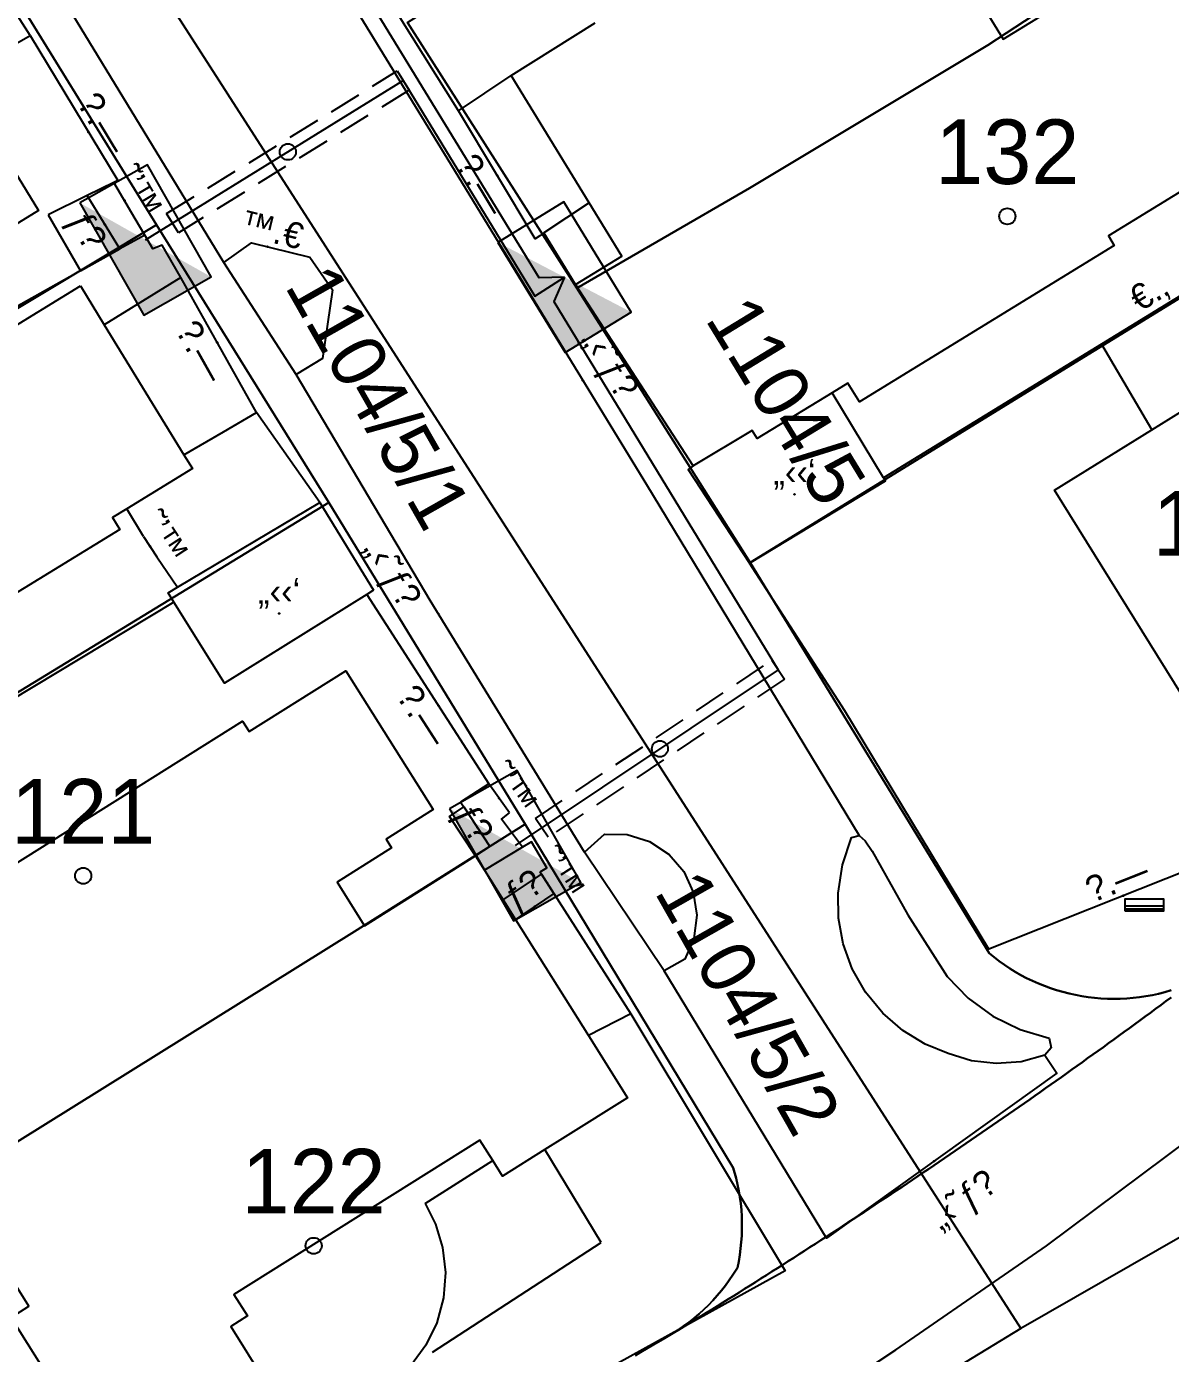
# Model space of a CAD drawing. Header units: metres. Extents: x 218299 to 220222, y 572714 to 574340.
# Drawn here: x 219143.22 to 219178.63, y 573255.6 to 573296.7 of the extents above; entities that cross this region are included whole.
import ezdxf
from ezdxf.enums import TextEntityAlignment as Align

# ---------------------------------------------------------------- set-up
doc = ezdxf.new("R2010")
doc.units = ezdxf.units.M
doc.header["$MEASUREMENT"] = 0
doc.linetypes.add('DASH15', pattern=[1.5, 1, -0.5])
for name, color, linetype in [('1602', 44, 'Continuous'), ('1603', 44, 'Continuous'), ('6151', 102, 'CABLEUNDEXIST03'), ('6261', 7, 'Continuous'), ('6701', 7, 'DASH15'), ('6916', 7, 'Continuous'), ('A_POINTS', 2, 'Continuous'), ('M2200', 253, 'Continuous'), ('M2207', 253, 'Continuous'), ('M2401', 7, 'Continuous'), ('M2404', 7, 'Continuous'), ('M2407', 253, 'Continuous'), ('M2408', 253, 'Continuous'), ('M2412', 253, 'Continuous'), ('M2420', 253, 'Continuous'), ('M2601', 253, 'Continuous'), ('M2602', 253, 'Continuous'), ('M2605', 253, 'Continuous'), ('M2612', 253, 'Continuous'), ('M5202', 253, 'Continuous')]:
    doc.layers.add(name, color=color, linetype=linetype)
doc.styles.add('HEBTXT', font='HEBTXT')
doc.styles.add('MAVAT_HEBTXT', font='HEBTXT')
doc.linetypes.add('CABLEUNDEXIST03', pattern='A,3.5,[222,elecad.shx,S=0.01,R=0,X=0,Y=0],1.5', length=5)

# ---------------------------------------------------------------- blocks, each defined once
blk = doc.blocks.new('6261')
blk.add_lwpolyline([(-2, -1.2), (2, -1.2), (2, 1.2), (-2, 1.2)], close=True)
at = {"color": 0}
blk.add_solid([(2, 1.2), (-2, -1.2), (2, -1.2)], dxfattribs=at)
at = {"color": 0, "style": 'HEBTXT'}
blk.add_attdef('PIL_NAME', (2.689, 2.418), '', height=1.7, dxfattribs=at)
at = {"style": 'HEBTXT'}
blk.add_attdef('CAMUT_MONIM', (2.489, 0.218), '', height=1.7, dxfattribs=at)
at = {"color": 0, "style": 'HEBTXT', "flags": 1}
for tag, p in [('TYPE', (2.585, -1.773)), ('MAP_TYPE', (2.689, -3.782))]:
    blk.add_attdef(tag, p, '', height=1.7, dxfattribs=at)
blk = doc.blocks.new('6916')
at = {"layer": 'A_POINTS'}
blk.add_circle((0, 0), 0.25, dxfattribs=at)
at = {"color": 0, "style": 'HEBTXT'}
for tag, p in [('HTCH', (0.006, 3.527)), ('PIPE', (0.049, 1.33))]:
    blk.add_attdef(tag, text='', height=1.7, dxfattribs=at).set_placement(p, align=Align.MIDDLE_CENTER)
blk = doc.blocks.new('1603')
at = {"layer": 'A_POINTS'}
blk.add_circle((0, 0), 0.25, dxfattribs=at)
at = {"color": 0, "style": 'HEBTXT'}
blk.add_attdef('PARCEL_NUM', text='', height=2, dxfattribs=at).set_placement((0, 1), align=Align.CENTER)
at = {"color": 0, "style": 'HEBTXT', "flags": 1}
blk.add_attdef('LOT_NUM', text='', height=2, dxfattribs=at).set_placement((0, -2.5), align=Align.CENTER)
blk = doc.blocks.new('M2404')
blk.add_circle((0, 0), 0.025)
at = {"style": 'MAVAT_HEBTXT'}
blk.add_attdef('NAME', text='', height=0.8, dxfattribs=at).set_placement((0, 1.592), align=Align.MIDDLE)
blk = doc.blocks.new('M2408')
blk.add_circle((0, 0), 0.025)
at = {"style": 'MAVAT_HEBTXT'}
blk.add_attdef('NAME', text='', height=0.8, dxfattribs=at).set_placement((0, 1.592), align=Align.MIDDLE)
blk = doc.blocks.new('M2602')
blk.add_circle((0, 0), 0.025)
at = {"style": 'MAVAT_HEBTXT'}
blk.add_attdef('NAME', text='', height=0.8, dxfattribs=at).set_placement((0, 1.592), align=Align.MIDDLE)
blk = doc.blocks.new('M2605')
blk.add_circle((0, 0), 0.025)
at = {"style": 'MAVAT_HEBTXT'}
blk.add_attdef('NAME', text='', height=0.8, dxfattribs=at).set_placement((0, 1.592), align=Align.MIDDLE)
blk = doc.blocks.new('M2612')
blk.add_circle((0, 0), 0.025)
at = {"style": 'MAVAT_HEBTXT'}
blk.add_attdef('NAME', text='', height=0.8, dxfattribs=at).set_placement((0, 1.592), align=Align.MIDDLE)
blk = doc.blocks.new('M2207')
blk.add_circle((0, 0), 0.025)
at = {"style": 'MAVAT_HEBTXT'}
blk.add_attdef('NAME', text='', height=0.8, dxfattribs=at).set_placement((0, 1.592), align=Align.MIDDLE)
blk = doc.blocks.new('M2412')
blk.add_circle((0, 0), 0.025)
at = {"style": 'MAVAT_HEBTXT'}
blk.add_attdef('NAME', text='', height=0.8, dxfattribs=at).set_placement((0, 1.592), align=Align.MIDDLE)
blk = doc.blocks.new('M5202')
blk.add_lwpolyline([(-2, -0.53), (2, -0.53), (2, 0.67), (-2, 0.67)], close=True)
for points in [[(-2, 0), (2, 0)], [(-2, -0.33), (2, -0.33)]]:
    blk.add_lwpolyline(points)
at = {"style": 'MAVAT_HEBTXT', "flags": 1}
for tag, p in [('MARK', (0, 1.92)), ('HEIGHT', (0, -1.78)), ('NAME', (0, -4.35))]:
    blk.add_attdef(tag, text='', height=0.8, dxfattribs=at).set_placement(p, align=Align.MIDDLE)
blk = doc.blocks.new('111')
at = {"layer": 'M2200'}
for points in [[(219169.497, 573302.767, 580.74), (219173.456, 573296.315, 581.1), (219175.427, 573297.525, 581.1)], [(219177.883, 573299.032, 581.1), (219180.908, 573294.102, 581.1), (219181.49, 573293.154, 581.1), (219176.712, 573290.222, 581.34), (219176.893, 573289.926, 581.34), (219169.003, 573285.085, 580.86), (219168.648, 573285.663, 580.86), (219168.159, 573285.362, 580.797), (219165.843, 573283.941, 580.5), (219165.843, 573283.941, 580.5), (219165.687, 573284.195, 580.5), (219165.687, 573284.195, 580.5), (219163.86, 573283.101, 580.26), (219163.86, 573283.101, 580.26), (219160.219, 573288.717, 580.26), (219160.219, 573288.717, 580.26), (219161.652, 573289.596, 580.38), (219160.64, 573291.244, 580.344), (219158.222, 573295.185, 580.26), (219158.222, 573295.185, 580.26), (219160.824, 573296.818, 580.626)], [(219144.711, 573253.576, 583.08), (219142.738, 573256.716, 583.08), (219143.293, 573257.065, 583.44), (219141.95, 573259.204, 581.4)], [(219142.011, 573270.233, 580.56), (219149.903, 573275.189, 580.08), (219150.107, 573274.864, 580.08), (219153.108, 573276.749, 579.72), (219155.808, 573272.45, 579.72), (219154.35, 573271.534, 579.84), (219154.522, 573271.261, 579.84), (219152.831, 573270.2, 580.2), (219153.677, 573268.853, 580.44), (219157.12, 573271.015, 580.32), (219157.12, 573271.015, 580.32), (219157.398, 573270.573, 580.32), (219157.977, 573269.651, 580.32), (219158.356, 573269.048, 580.32), (219160.616, 573265.449, 580.32), (219161.824, 573263.526, 580.32), (219159.891, 573262.312, 580.32), (219159.264, 573261.918, 580.32), (219157.959, 573261.098, 580.32), (219157.653, 573261.585, 580.424), (219157.257, 573262.214, 580.56), (219149.638, 573257.429, 584.16), (219150.055, 573256.765, 583.92), (219149.539, 573256.441, 584.16), (219150.59, 573254.768, 581.76)]]:
    blk.add_polyline3d(points, dxfattribs=at)
for points in [[(219144.888, 573288.672, 579.72), (219145.627, 573287.465, 579.72), (219148.092, 573283.44, 579.72), (219148.355, 573283.011, 579.72), (219146.324, 573281.767, 579.917), (219145.884, 573281.498, 579.96), (219146.112, 573281.125, 580.08), (219132.974, 573273.077, 580.32), (219132.754, 573273.436, 580.32), (219132.699, 573273.525, 580.32), (219129.172, 573279.283, 580.32), (219129.108, 573279.388, 580.32), (219128.999, 573279.565, 580.32), (219129.411, 573279.817, 580.68), (219125.778, 573285.748, 580.68), (219130.763, 573288.803, 580.68), (219130.568, 573289.121, 580.44), (219138.276, 573293.842, 580.2), (219138.896, 573292.831, 580.2), (219141.494, 573294.422, 579.72), (219143.589, 573291.002, 579.72), (219141.002, 573289.417, 580.2), (219142.12, 573287.592, 580.2), (219142.394, 573287.145, 580.2)], [(219189.993, 573280.047, 581.22), (219189.993, 573280.047, 581.22), (219180.231, 573273.987, 581.22), (219175.045, 573282.342, 581.1), (219178.061, 573284.214, 581.1), (219182.545, 573286.997, 581.1), (219182.545, 573286.997, 581.1), (219184.7, 573283.512, 581.1), (219185.512, 573284.027, 581.1), (219184.977, 573284.829, 580.74), (219186.551, 573285.832, 580.74)]]:
    blk.add_polyline3d(points, close=True, dxfattribs=at)
at = {"layer": 'M2207'}
for points in [[(219168.159, 573285.362, 579.84), (219165.843, 573283.941, 579.6), (219165.687, 573284.195, 579.6), (219163.86, 573283.101, 579.48), (219163.699, 573282.981, 579.48), (219165.598, 573280.087, 579.48), (219165.598, 573280.087, 579.48), (219169.807, 573282.628, 579.84), (219169.749, 573282.725, 579.84)], [(219153.965, 573279.247, 579.24), (219153.756, 573279.117, 579.261), (219149.343, 573276.369, 579.72), (219147.779, 573278.88, 579.72), (219147.602, 573279.164, 579.72), (219147.89, 573279.336, 579.69), (219152.299, 573281.961, 579.24), (219152.299, 573281.961, 579.24)]]:
    blk.add_polyline3d(points, close=True, dxfattribs=at)
at = {"layer": 'M2401'}
for points in [[(219137.396, 573240.443, 574.98), (219143.901, 573243.309, 575.22), (219149.763, 573246.029, 575.58), (219154.641, 573248.495, 575.94), (219159.376, 573251.187, 576.18), (219163.415, 573253.469, 576.54), (219165.425, 573252.598, 576.54), (219170.127, 573255.72, 576.66), (219174.793, 573258.933, 577.02), (219180.741, 573263.373, 577.26), (219181.067, 573265.45, 577.38), (219182.684, 573266.837, 577.5), (219190.062, 573272.842, 577.74), (219194.174, 573276.663, 577.86), (219199.051, 573281.368, 577.98), (219204.182, 573286.771, 578.1), (219207.416, 573290.429, 578.1), (219210.991, 573294.527, 578.22), (219213.243, 573294.887, 578.22), (219216.497, 573299.294, 578.22), (219221.824, 573306.2, 578.1)], [(219151.564, 573285.924, 577.003), (219151.564, 573285.924, 577.003), (219149.324, 573289.393, 576.763), (219149.324, 573289.393, 576.763), (219150.181, 573290.007, 576.763), (219151.994, 573289.563, 576.763), (219152.696, 573288.549, 576.883), (219152.379, 573286.425, 577.003), (219151.564, 573285.924, 577.003)], [(219162.958, 573267.451, 577.243), (219162.958, 573267.451, 577.243), (219160.494, 573271.134, 577.303), (219160.494, 573271.134, 577.303), (219161.11, 573271.694, 577.303), (219161.81, 573271.679, 577.303), (219162.505, 573271.463, 577.303), (219163.111, 573271.062, 577.303), (219163.566, 573270.53, 577.303), (219163.86, 573269.895, 577.303), (219163.973, 573269.177, 577.303), (219163.88, 573268.455, 577.303), (219163.603, 573267.813, 577.303), (219162.958, 573267.451, 577.243)], [(219169.394, 573271.165, 577.483), (219170.505, 573269.194, 577.382), (219171.717, 573267.282, 577.363), (219172.366, 573266.611, 577.364), (219173.13, 573266.054, 577.354), (219173.98, 573265.637, 577.333), (219174.875, 573265.375, 577.303), (219174.944, 573265.075, 577.303), (219174.744, 573264.84, 577.303), (219174.012, 573264.642, 577.303), (219173.242, 573264.584, 577.303), (219172.475, 573264.672, 577.303), (219171.752, 573264.898, 577.303), (219171.038, 573265.187, 577.303), (219170.351, 573265.604, 577.303), (219169.726, 573266.144, 577.303), (219169.194, 573266.791, 577.303), (219168.78, 573267.52, 577.303), (219168.5, 573268.297, 577.303), (219168.356, 573269.087, 577.303), (219168.342, 573269.857, 577.303), (219168.476, 573270.738, 577.404), (219168.758, 573271.588, 577.423), (219168.995, 573271.649, 577.423), (219169.177, 573271.486, 577.423), (219169.394, 573271.165, 577.483)]]:
    blk.add_polyline3d(points, dxfattribs=at)
at = {"layer": 'M2404'}
for points in [[(219137.396, 573240.443, 574.98), (219143.901, 573243.309, 575.22), (219149.763, 573246.029, 575.58), (219154.641, 573248.495, 575.94), (219159.376, 573251.187, 576.18), (219163.415, 573253.469, 576.54), (219165.425, 573252.598, 576.54), (219170.127, 573255.72, 576.66), (219174.793, 573258.933, 577.02), (219180.741, 573263.373, 577.26), (219181.067, 573265.45, 577.38), (219182.684, 573266.837, 577.5), (219190.062, 573272.842, 577.74), (219194.174, 573276.663, 577.86), (219199.051, 573281.368, 577.98), (219204.182, 573286.771, 578.1), (219207.416, 573290.429, 578.1), (219210.991, 573294.527, 578.22), (219213.243, 573294.887, 578.22), (219216.497, 573299.294, 578.22), (219221.824, 573306.2, 578.1)], [(219151.564, 573285.924, 577.003), (219151.564, 573285.924, 577.003), (219149.324, 573289.393, 576.763), (219149.324, 573289.393, 576.763), (219150.181, 573290.007, 576.763), (219151.994, 573289.563, 576.763), (219152.696, 573288.549, 576.883), (219152.379, 573286.425, 577.003), (219151.564, 573285.924, 577.003)], [(219162.958, 573267.451, 577.243), (219162.958, 573267.451, 577.243), (219160.494, 573271.134, 577.303), (219160.494, 573271.134, 577.303), (219161.11, 573271.694, 577.303), (219161.81, 573271.679, 577.303), (219162.505, 573271.463, 577.303), (219163.111, 573271.062, 577.303), (219163.566, 573270.53, 577.303), (219163.86, 573269.895, 577.303), (219163.973, 573269.177, 577.303), (219163.88, 573268.455, 577.303), (219163.603, 573267.813, 577.303), (219162.958, 573267.451, 577.243)], [(219169.394, 573271.165, 577.483), (219170.505, 573269.194, 577.382), (219171.717, 573267.282, 577.363), (219172.366, 573266.611, 577.364), (219173.13, 573266.054, 577.354), (219173.98, 573265.637, 577.333), (219174.875, 573265.375, 577.303), (219174.944, 573265.075, 577.303), (219174.744, 573264.84, 577.303), (219174.012, 573264.642, 577.303), (219173.242, 573264.584, 577.303), (219172.475, 573264.672, 577.303), (219171.752, 573264.898, 577.303), (219171.038, 573265.187, 577.303), (219170.351, 573265.604, 577.303), (219169.726, 573266.144, 577.303), (219169.194, 573266.791, 577.303), (219168.78, 573267.52, 577.303), (219168.5, 573268.297, 577.303), (219168.356, 573269.087, 577.303), (219168.342, 573269.857, 577.303), (219168.476, 573270.738, 577.404), (219168.758, 573271.588, 577.423), (219168.995, 573271.649, 577.423), (219169.177, 573271.486, 577.423), (219169.394, 573271.165, 577.483)]]:
    blk.add_polyline3d(points, dxfattribs=at)
at = {"layer": 'M2407'}
for points in [[(219143.328, 573296.432, 575.82), (219141.757, 573298.898, 575.82)], [(219156.589, 573294.089, 576.42), (219154.787, 573296.976, 576.42)], [(219152.299, 573281.961, 577.02), (219150.339, 573284.75, 577.02)], [(219161.925, 573266.126, 577.887), (219160.616, 573265.449, 577.887)], [(219155.559, 573260.244, 577.68), (219155.882, 573259.606, 577.68), (219156.101, 573258.886, 577.68), (219156.187, 573258.113, 577.68), (219156.127, 573257.323, 577.68), (219155.919, 573256.558, 577.68), (219155.578, 573255.858, 577.68), (219155.132, 573255.253, 577.68), (219154.613, 573254.76, 577.68), (219155.5, 573253.374, 577.68), (219155.3, 573253.25, 577.68)]]:
    blk.add_polyline3d(points, dxfattribs=at)
at = {"layer": 'M2408'}
for points in [[(219149.324, 573289.393, 576.66), (219144.393, 573297.494, 575.94), (219139.583, 573305.409, 575.22)], [(219151.855, 573299.788, 575.94), (219156.144, 573292.774, 576.57), (219162.408, 573282.522, 577.11), (219168.995, 573271.649, 577.38)], [(219160.494, 573271.134, 577.2), (219155.718, 573278.929, 577.29), (219151.564, 573285.924, 576.84)], [(219174.744, 573264.84, 577.02), (219175.12, 573264.291, 577.02), (219167.989, 573259.174, 576.84), (219162.958, 573267.451, 577.11)]]:
    blk.add_polyline3d(points, dxfattribs=at)
at = {"layer": 'M2412'}
for points in [[(219143.891, 573290.871, 577.483), (219144.894, 573289.14, 577.483), (219146.107, 573289.816, 576.283), (219145.095, 573291.466, 576.283)], [(219157.12, 573271.015, 577.723), (219156.311, 573272.239, 577.723), (219156.754, 573272.533, 577.363), (219157.563, 573271.308, 577.363), (219157.12, 573271.015, 577.723)], [(219159.546, 573269.852, 577.843), (219158.356, 573269.048, 577.843), (219157.977, 573269.651, 577.363), (219159.159, 573270.455, 577.363)]]:
    blk.add_polyline3d(points, close=True, dxfattribs=at)
at = {"layer": 'M2420', "linetype": 'Continuous', "lineweight": -3}
for points in [[(219101.2, 573374.81), (219143.3, 573304.19), (219174, 573256.38)], [(219223.443, 573302.297), (219191, 573266.12), (219174, 573256.38)], [(219174, 573256.38), (219153.91, 573244.12), (219118, 573230.81)]]:
    blk.add_lwpolyline(points, dxfattribs=at)
at = {"layer": 'M2601'}
for points in [[(219160.219, 573288.717, 578.323), (219159.238, 573290.313, 578.323)], [(219176.501, 573286.869, 580.063), (219178.061, 573284.214, 580.063)]]:
    blk.add_polyline3d(points, dxfattribs=at)
at = {"layer": 'M2602'}
for points in [[(219186.805, 573293.192, 580.063), (219176.501, 573286.869, 579.918), (219169.749, 573282.725, 579.823)], [(219147.994, 573288.927, 578.563), (219147.414, 573289.931, 578.563), (219147.126, 573289.824, 578.563), (219146.879, 573290.247, 578.563), (219146.585, 573290.751, 578.563), (219146.585, 573290.751, 578.563)], [(219146.879, 573290.247, 578.563), (219146.107, 573289.816, 578.563), (219144.894, 573289.14, 578.563), (219142.12, 573287.592, 578.563)], [(219147.779, 573278.88, 579.403), (219133.317, 573270.166, 579.202)], [(219158.577, 573271.291, 579.283), (219157.922, 573272.15, 579.283), (219158.175, 573272.352, 579.283), (219158.175, 573272.352, 579.283)], [(219159.117, 573270.52, 579.163), (219159.329, 573270.645, 579.163), (219158.847, 573271.456, 579.043), (219158.577, 573271.291, 579.043), (219157.398, 573270.573, 579.043)], [(219155.559, 573260.244, 578.203), (219155.559, 573260.244, 578.203), (219157.653, 573261.585, 578.203)], [(219155.792, 573255.64, 577.963), (219161.005, 573259.039, 577.963)]]:
    blk.add_polyline3d(points, dxfattribs=at)
at = {"layer": 'M2605'}
for points in [[(219137.396, 573296.133, 577.603), (219138.828, 573293.845, 577.603), (219143.328, 573296.432, 577.603), (219143.328, 573296.432, 577.603), (219146.042, 573291.935, 577.603), (219146.042, 573291.935, 577.603), (219145.919, 573291.874, 577.603), (219145.095, 573291.466, 577.603), (219143.891, 573290.871, 577.603), (219143.891, 573290.871, 577.603)], [(219160.64, 573291.244, 578.323), (219159.238, 573290.313, 578.323), (219159.105, 573290.225, 578.323), (219158.969, 573290.134, 578.323), (219156.589, 573294.089, 578.323), (219156.589, 573294.089, 578.323), (219158.222, 573295.185, 578.323)], [(219148.092, 573283.44, 577.603), (219149.315, 573284.148, 577.603), (219150.339, 573284.75, 577.603), (219150.339, 573284.75, 577.603), (219147.994, 573288.927, 577.603), (219147.994, 573288.927, 577.603), (219145.627, 573287.465, 577.603)], [(219146.845, 573280.913, 577.723), (219146.324, 573281.767, 577.723)], [(219147.255, 573280.283, 577.723), (219147.89, 573279.336, 577.723)], [(219192.052, 573278.348, 578.023), (219192.052, 573278.348, 578.023), (219182.676, 573270.292, 577.903), (219182.241, 573270.879, 577.903), (219181.517, 573271.253, 577.903), (219180.703, 573271.25, 577.903), (219180.048, 573270.925, 577.903), (219173.007, 573268.129, 577.783), (219168.547, 573275.506, 577.903), (219165.598, 573280.087, 577.903)], [(219153.756, 573279.117, 577.723), (219157.534, 573273.249, 577.723), (219157.534, 573273.249, 577.723), (219156.655, 573272.678, 577.723), (219156.754, 573272.533, 577.723)], [(219159.546, 573269.852, 577.963), (219159.546, 573269.852, 577.963), (219161.925, 573266.126, 577.887), (219166.706, 573258.164, 577.723), (219166.706, 573258.164, 577.723), (219155.931, 573252.208, 577.723), (219155.931, 573252.208, 577.723), (219155.732, 573252.537, 577.723), (219155.3, 573253.25, 577.723), (219155.3, 573253.25, 577.723), (219149.556, 573249.438, 577.723), (219149.122, 573250.08, 577.723)], [(219161.005, 573259.039, 577.963), (219159.264, 573261.918, 577.963)]]:
    blk.add_polyline3d(points, dxfattribs=at)
at = {"layer": 'M2612'}
for points in [[(219146.585, 573290.751, 578.203), (219145.919, 573291.874, 578.203)], [(219146.845, 573280.913, 578.803), (219146.845, 573280.913, 578.803), (219147.255, 573280.283, 578.803), (219147.255, 573280.283, 578.803)], [(219158.175, 573272.352, 579.163), (219157.534, 573273.249, 579.163)], [(219159.546, 573269.852, 578.323), (219159.546, 573269.852, 578.323), (219159.546, 573269.852, 578.323), (219159.159, 573270.455, 578.323), (219159.117, 573270.52, 578.323)]]:
    blk.add_polyline3d(points, dxfattribs=at)
at = {"layer": 'M2207'}
ref = blk.add_blockref('M2207', (219166.995, 573282.214), dxfattribs=dict(at, xscale=0.5, yscale=0.5, zscale=0.5))
ref.add_attrib('NAME', '„‹‹‘', dxfattribs={"layer": '0', "height": 0.8, "style": 'MAVAT_HEBTXT'}).set_placement((219166.995, 573282.839), align=Align.MIDDLE)
ref = blk.add_blockref('M2207', (219151.041, 573278.526), dxfattribs=dict(at, xscale=0.5, yscale=0.5, zscale=0.5))
ref.add_attrib('NAME', '„‹‹‘', dxfattribs={"layer": '0', "height": 0.8, "style": 'MAVAT_HEBTXT'}).set_placement((219151.041, 573279.151), align=Align.MIDDLE)
at = {"layer": 'M2404'}
ref = blk.add_blockref('M2404', (219150.677, 573289.885), dxfattribs=dict(at, xscale=0.5, yscale=0.5, zscale=0.5))
ref.add_attrib('NAME', '™.€', dxfattribs={"layer": '0', "height": 0.8, "rotation": 346.2344, "style": 'MAVAT_HEBTXT'}).set_placement((219150.808, 573290.42), align=Align.MIDDLE)
at = {"layer": 'M2408'}
ref = blk.add_blockref('M2408', (219160.44, 573285.743), dxfattribs=dict(at, xscale=0.5, yscale=0.5, zscale=0.5))
ref.add_attrib('NAME', '„‹˜ƒ\x8e', dxfattribs={"layer": '0', "height": 0.8, "rotation": 301.4287, "style": 'MAVAT_HEBTXT'}).set_placement((219161.208, 573286.212), align=Align.MIDDLE)
ref = blk.add_blockref('M2408', (219155.978, 573278.505), dxfattribs=dict(at, xscale=0.5, yscale=0.5, zscale=0.5))
ref.add_attrib('NAME', '„‹˜ƒ\x8e', dxfattribs={"layer": '0', "height": 0.8, "rotation": 301.495, "style": 'MAVAT_HEBTXT'}).set_placement((219154.478, 573279.73), align=Align.MIDDLE)
ref = blk.add_blockref('M2408', (219171.318, 573261.562), dxfattribs=dict(at, xscale=0.5, yscale=0.5, zscale=0.5))
ref.add_attrib('NAME', '„‹˜ƒ\x8e', dxfattribs={"layer": '0', "height": 0.8, "rotation": 35.6601, "style": 'MAVAT_HEBTXT'}).set_placement((219172.263, 573260.295), align=Align.MIDDLE)
at = {"layer": 'M2412'}
ref = blk.add_blockref('M2412', (219145.641, 573290.576), dxfattribs=dict(at, xscale=0.5, yscale=0.5, zscale=0.5))
ref.add_attrib('NAME', 'ƒ\x8e', dxfattribs={"layer": '0', "height": 0.8, "rotation": 301.5141, "style": 'MAVAT_HEBTXT'}).set_placement((219145.009, 573290.358), align=Align.MIDDLE)
ref = blk.add_blockref('M2412', (219157.175, 573271.896), dxfattribs=dict(at, xscale=0.5, yscale=0.5, zscale=0.5))
ref.add_attrib('NAME', 'ƒ\x8e', dxfattribs={"layer": '0', "height": 0.8, "rotation": 303.4651, "style": 'MAVAT_HEBTXT'}).set_placement((219156.975, 573271.989), align=Align.MIDDLE)
ref = blk.add_blockref('M2412', (219158.949, 573269.449), dxfattribs=dict(at, xscale=0.5, yscale=0.5, zscale=0.5))
ref.add_attrib('NAME', 'ƒ\x8e', dxfattribs={"layer": '0', "height": 0.8, "rotation": 34.0549, "style": 'MAVAT_HEBTXT'}).set_placement((219158.641, 573269.904), align=Align.MIDDLE)
at = {"layer": 'M2602'}
ref = blk.add_blockref('M2602', (219178.277, 573287.959), dxfattribs=dict(at, xscale=0.5, yscale=0.5, zscale=0.5))
ref.add_attrib('NAME', '€.‚', dxfattribs={"layer": '0', "height": 0.8, "rotation": 31.5343, "style": 'MAVAT_HEBTXT'}).set_placement((219177.989, 573288.427), align=Align.MIDDLE)
at = {"layer": 'M2605'}
ref = blk.add_blockref('M2605', (219145.138, 573293.434), dxfattribs=dict(at, xscale=0.5, yscale=0.5, zscale=0.5))
ref.add_attrib('NAME', '\x9a.—', dxfattribs={"layer": '0', "height": 0.8, "rotation": 301.1092, "style": 'MAVAT_HEBTXT'}).set_placement((219145.609, 573293.718), align=Align.MIDDLE)
ref = blk.add_blockref('M2605', (219157.789, 573292.095), dxfattribs=dict(at, xscale=0.5, yscale=0.5, zscale=0.5))
ref.add_attrib('NAME', '\x9a.—', dxfattribs={"layer": '0', "height": 0.8, "rotation": 301.0417, "style": 'MAVAT_HEBTXT'}).set_placement((219157.318, 573291.811), align=Align.MIDDLE)
ref = blk.add_blockref('M2605', (219149.122, 573286.918), dxfattribs=dict(at, xscale=0.5, yscale=0.5, zscale=0.5))
ref.add_attrib('NAME', '\x9a.—', dxfattribs={"layer": '0', "height": 0.8, "rotation": 299.31, "style": 'MAVAT_HEBTXT'}).set_placement((219148.642, 573286.649), align=Align.MIDDLE)
ref = blk.add_blockref('M2605', (219155.976, 573275.668), dxfattribs=dict(at, xscale=0.5, yscale=0.5, zscale=0.5))
ref.add_attrib('NAME', '\x9a.—', dxfattribs={"layer": '0', "height": 0.8, "rotation": 302.7754, "style": 'MAVAT_HEBTXT'}).set_placement((219155.514, 573275.37), align=Align.MIDDLE)
ref = blk.add_blockref('M2605', (219177.171, 573269.782), dxfattribs=dict(at, xscale=0.5, yscale=0.5, zscale=0.5))
ref.add_attrib('NAME', '\x9a.—', dxfattribs={"layer": '0', "height": 0.8, "rotation": 21.6536, "style": 'MAVAT_HEBTXT'}).set_placement((219176.968, 573270.293), align=Align.MIDDLE)
at = {"layer": 'M2612'}
ref = blk.add_blockref('M2612', (219146.252, 573291.313), dxfattribs=dict(at, xscale=0.5, yscale=0.5, zscale=0.5))
ref.add_attrib('NAME', '˜’™', dxfattribs={"layer": '0', "height": 0.8, "rotation": 300.675, "style": 'MAVAT_HEBTXT'}).set_placement((219146.725, 573291.593), align=Align.MIDDLE)
ref = blk.add_blockref('M2612', (219147.05, 573280.598), dxfattribs=dict(at, xscale=0.5, yscale=0.5, zscale=0.5))
ref.add_attrib('NAME', '˜’™', dxfattribs={"layer": '0', "height": 0.8, "rotation": 303.0353, "style": 'MAVAT_HEBTXT'}).set_placement((219147.511, 573280.897), align=Align.MIDDLE)
ref = blk.add_blockref('M2612', (219157.854, 573272.8), dxfattribs=dict(at, xscale=0.5, yscale=0.5, zscale=0.5))
ref.add_attrib('NAME', '˜’™', dxfattribs={"layer": '0', "height": 0.8, "rotation": 305.5674, "style": 'MAVAT_HEBTXT'}).set_placement((219158.302, 573273.12), align=Align.MIDDLE)
ref = blk.add_blockref('M2612', (219159.332, 573270.186), dxfattribs=dict(at, xscale=0.5, yscale=0.5, zscale=0.5))
ref.add_attrib('NAME', '˜’™', dxfattribs={"layer": '0', "height": 0.8, "rotation": 302.6934, "style": 'MAVAT_HEBTXT'}).set_placement((219159.794, 573270.483), align=Align.MIDDLE)
at = {"layer": 'M5202', "xscale": 0.3, "yscale": 0.3, "zscale": 0.3}
blk.add_blockref('M5202', (219177.824, 573269.473, 577.352), dxfattribs=at)

msp = doc.modelspace()

# ---------------------------------------------------------------- linework, layer by layer
at = {"layer": '1602'}
for points in [[(219165.596, 573291.701), (219160.256, 573288.601), (219155.016, 573296.831), (219176.296, 573310.301), (219181.496, 573301.711), (219172.976, 573296.131)], [(219160.256, 573288.601), (219165.596, 573291.701), (219172.976, 573296.131), (219181.496, 573301.711), (219186.786, 573293.131), (219165.626, 573280.101)], [(219134.496, 573282.801), (219126.046, 573277.531), (219120.816, 573285.961), (219141.996, 573299.061), (219147.246, 573290.561), (219141.826, 573287.311)], [(219126.046, 573277.531), (219134.496, 573282.801), (219141.826, 573287.311), (219147.246, 573290.561), (219152.576, 573281.961), (219131.296, 573268.971)], [(219131.296, 573268.971), (219152.576, 573281.961), (219158.656, 573272.001), (219153.376, 573268.671), (219141.166, 573261.061), (219137.486, 573258.761), (219136.596, 573260.281)]]:
    msp.add_lwpolyline(points, close=True, dxfattribs=at)
for points in [[(219178.6547, 573266.6312), (219178.4939, 573266.5122), (219178.3331, 573266.3933), (219178.1721, 573266.2746), (219178.011, 573266.1561), (219177.8498, 573266.0377), (219177.6885, 573265.9195), (219177.5271, 573265.8014), (219177.3655, 573265.6835), (219177.2039, 573265.5657), (219177.0421, 573265.4481), (219176.8802, 573265.3306), (219176.7183, 573265.2133), (219176.5562, 573265.0962), (219176.394, 573264.9792), (219176.2316, 573264.8623), (219176.0692, 573264.7456), (219175.9067, 573264.6291), (219175.744, 573264.5127), (219175.5813, 573264.3965), (219175.4184, 573264.2804), (219175.2554, 573264.1645), (219175.0923, 573264.0487), (219174.9291, 573263.9331), (219174.7658, 573263.8177), (219174.6024, 573263.7024), (219174.4388, 573263.5873), (219174.2752, 573263.4723), (219174.1114, 573263.3574), (219173.9476, 573263.2428), (219173.7836, 573263.1283), (219173.6195, 573263.0139), (219173.4553, 573262.8997), (219173.291, 573262.7857), (219173.1266, 573262.6718), (219172.9621, 573262.558), (219172.7975, 573262.4445), (219172.6328, 573262.331), (219172.4679, 573262.2178), (219172.303, 573262.1047), (219172.1379, 573261.9917), (219171.9728, 573261.8789), (219171.8075, 573261.7663), (219171.6421, 573261.6538), (219171.4766, 573261.5415), (219171.3111, 573261.4293), (219171.1454, 573261.3173), (219170.9796, 573261.2055), (219170.8136, 573261.0938), (219170.6476, 573260.9823), (219170.4815, 573260.8709), (219170.3153, 573260.7597), (219170.1489, 573260.6486), (219169.9825, 573260.5378), (219169.816, 573260.427), (219169.6493, 573260.3164), (219169.4826, 573260.206), (219169.3157, 573260.0958), (219169.1487, 573259.9857), (219168.9817, 573259.8757), (219168.8145, 573259.7659), (219168.6472, 573259.6563), (219168.4798, 573259.5468), (219168.3123, 573259.4375), (219168.1447, 573259.3284), (219167.977, 573259.2194), (219167.8092, 573259.1106), (219167.6413, 573259.0019), (219167.4733, 573258.8934), (219167.3052, 573258.7851), (219167.137, 573258.6769), (219166.9687, 573258.5688), (219166.8003, 573258.461), (219166.6318, 573258.3533), (219166.4631, 573258.2457), (219166.2944, 573258.1383), (219166.1256, 573258.0311), (219165.9566, 573257.9241), (219165.7876, 573257.8171), (219165.6185, 573257.7104), (219165.4492, 573257.6038), (219165.2799, 573257.4974), (219165.1105, 573257.3912), (219164.9409, 573257.2851), (219164.7713, 573257.1791), (219164.6015, 573257.0734), (219164.4317, 573256.9677), (219164.2618, 573256.8623), (219164.0917, 573256.757), (219163.9216, 573256.6519), (219163.7513, 573256.5469), (219163.581, 573256.4421), (219163.4105, 573256.3375), (219163.24, 573256.233), (219163.408, 573256.3415), (219163.5722, 573256.4556), (219163.7326, 573256.5751), (219163.8889, 573256.6999), (219164.0409, 573256.8298), (219164.1886, 573256.9647), (219164.3316, 573257.1045), (219164.4699, 573257.2489), (219164.6034, 573257.3979), (219164.7318, 573257.5512), (219164.855, 573257.7088), (219164.9729, 573257.8703), (219165.0853, 573258.0357), (219165.226, 573258.261), (219165.2661, 573258.4569), (219165.2997, 573258.6541), (219165.3267, 573258.8522), (219165.347, 573259.0512), (219165.3607, 573259.2507), (219165.3678, 573259.4506), (219165.3682, 573259.6506), (219165.3619, 573259.8505), (219165.349, 573260.05), (219165.3294, 573260.2491), (219165.3032, 573260.4473), (219165.2704, 573260.6446), (219165.231, 573260.8407), (219165.1852, 573261.0354), (219165.096, 573261.351), (219158.656, 573272.001), (219152.576, 573281.961), (219147.246, 573290.561), (219141.996, 573299.061)], [(219155.016, 573296.831), (219160.256, 573288.601), (219165.626, 573280.101), (219173.016, 573268.001), (219173.171, 573267.8746), (219173.3301, 573267.7534), (219173.4932, 573267.6377), (219173.66, 573267.5274), (219173.8304, 573267.4227), (219174.0042, 573267.3238), (219174.1812, 573267.2307), (219174.3612, 573267.1435), (219174.544, 573267.0625), (219174.7295, 573266.9875), (219174.9173, 573266.9188), (219175.1073, 573266.8564), (219175.2992, 573266.8003), (219175.493, 573266.7507), (219175.6883, 573266.7075), (219175.8849, 573266.6709), (219176.0826, 573266.6408), (219176.2812, 573266.6174), (219176.4805, 573266.6006), (219176.6802, 573266.5904), (219176.8802, 573266.5869), (219177.0801, 573266.5901), (219177.2799, 573266.6), (219177.4792, 573266.6164), (219177.6778, 573266.6396), (219177.8756, 573266.6693), (219178.0723, 573266.7056), (219178.2676, 573266.7484), (219178.4614, 573266.7977), (219178.6535, 573266.8535)], [(219178.6535, 573266.8535), (219178.4614, 573266.7977), (219178.2676, 573266.7484), (219178.0723, 573266.7056), (219177.8756, 573266.6693), (219177.6778, 573266.6396), (219177.4792, 573266.6164), (219177.2799, 573266.6), (219177.0801, 573266.5901), (219176.8802, 573266.5869), (219176.6802, 573266.5904), (219176.4805, 573266.6006), (219176.2812, 573266.6174), (219176.0826, 573266.6408), (219175.8849, 573266.6709), (219175.6883, 573266.7075), (219175.493, 573266.7507), (219175.2992, 573266.8003), (219175.1073, 573266.8564), (219174.9173, 573266.9188), (219174.7295, 573266.9875), (219174.544, 573267.0625), (219174.3612, 573267.1435), (219174.1812, 573267.2307), (219174.0042, 573267.3238), (219173.8304, 573267.4227), (219173.66, 573267.5274), (219173.4932, 573267.6377), (219173.3301, 573267.7534), (219173.171, 573267.8746), (219173.016, 573268.001), (219165.626, 573280.101), (219186.786, 573293.131)], [(219141.166, 573261.061), (219153.376, 573268.671), (219158.656, 573272.001), (219165.096, 573261.351), (219165.1852, 573261.0354), (219165.231, 573260.8407), (219165.2704, 573260.6446), (219165.3032, 573260.4473), (219165.3294, 573260.2491), (219165.349, 573260.05), (219165.3619, 573259.8505), (219165.3682, 573259.6506), (219165.3678, 573259.4506), (219165.3607, 573259.2507), (219165.347, 573259.0512), (219165.3267, 573258.8522), (219165.2997, 573258.6541), (219165.2661, 573258.4569), (219165.226, 573258.261), (219165.0853, 573258.0357), (219164.9729, 573257.8703), (219164.855, 573257.7088), (219164.7318, 573257.5512), (219164.6034, 573257.3979), (219164.4699, 573257.2489), (219164.3316, 573257.1045), (219164.1886, 573256.9647), (219164.0409, 573256.8298), (219163.8889, 573256.6999), (219163.7326, 573256.5751), (219163.5722, 573256.4556), (219163.408, 573256.3415), (219163.24, 573256.233), (219162.9307, 573256.0505), (219162.7583, 573255.9491), (219162.5858, 573255.8478), (219162.4132, 573255.7468), (219162.2405, 573255.6459), (219162.0677, 573255.5451)], [(219162.0677, 573255.5451), (219162.2405, 573255.6459), (219162.4132, 573255.7468), (219162.5858, 573255.8478), (219162.7583, 573255.9491), (219162.9307, 573256.0505), (219163.24, 573256.233), (219163.4105, 573256.3375), (219163.581, 573256.4421), (219163.7513, 573256.5469), (219163.9216, 573256.6519), (219164.0917, 573256.757), (219164.2618, 573256.8623), (219164.4317, 573256.9677), (219164.6015, 573257.0734), (219164.7713, 573257.1791), (219164.9409, 573257.2851), (219165.1105, 573257.3912), (219165.2799, 573257.4974), (219165.4492, 573257.6038), (219165.6185, 573257.7104), (219165.7876, 573257.8171), (219165.9566, 573257.9241), (219166.1256, 573258.0311), (219166.2944, 573258.1383), (219166.4631, 573258.2457), (219166.6318, 573258.3533), (219166.8003, 573258.461), (219166.9687, 573258.5688), (219167.137, 573258.6769), (219167.3052, 573258.7851), (219167.4733, 573258.8934), (219167.6413, 573259.0019), (219167.8092, 573259.1106), (219167.977, 573259.2194), (219168.1447, 573259.3284), (219168.3123, 573259.4375), (219168.4798, 573259.5468), (219168.6472, 573259.6563), (219168.8145, 573259.7659), (219168.9817, 573259.8757), (219169.1487, 573259.9857), (219169.3157, 573260.0958), (219169.4826, 573260.206), (219169.6493, 573260.3164), (219169.816, 573260.427), (219169.9825, 573260.5378), (219170.1489, 573260.6486), (219170.3153, 573260.7597), (219170.4815, 573260.8709), (219170.6476, 573260.9823), (219170.8136, 573261.0938), (219170.9796, 573261.2055), (219171.1454, 573261.3173), (219171.3111, 573261.4293), (219171.4766, 573261.5415), (219171.6421, 573261.6538), (219171.8075, 573261.7663), (219171.9728, 573261.8789), (219172.1379, 573261.9917), (219172.303, 573262.1047), (219172.4679, 573262.2178), (219172.6328, 573262.331), (219172.7975, 573262.4445), (219172.9621, 573262.558), (219173.1266, 573262.6718), (219173.291, 573262.7857), (219173.4553, 573262.8997), (219173.6195, 573263.0139), (219173.7836, 573263.1283), (219173.9476, 573263.2428), (219174.1114, 573263.3574), (219174.2752, 573263.4723), (219174.4388, 573263.5873), (219174.6024, 573263.7024), (219174.7658, 573263.8177), (219174.9291, 573263.9331), (219175.0923, 573264.0487), (219175.2554, 573264.1645), (219175.4184, 573264.2804), (219175.5813, 573264.3965), (219175.744, 573264.5127), (219175.9067, 573264.6291), (219176.0692, 573264.7456), (219176.2316, 573264.8623), (219176.394, 573264.9792), (219176.5562, 573265.0962), (219176.7183, 573265.2133), (219176.8802, 573265.3306), (219177.0421, 573265.4481), (219177.2039, 573265.5657), (219177.3655, 573265.6835), (219177.5271, 573265.8014), (219177.6885, 573265.9195), (219177.8498, 573266.0377), (219178.011, 573266.1561), (219178.1721, 573266.2746), (219178.3331, 573266.3933), (219178.4939, 573266.5122), (219178.6547, 573266.6312)]]:
    msp.add_lwpolyline(points, dxfattribs=at)
at = {"layer": '6151'}
for points in [[(219159.8754, 573288.9384), (219159.0861, 573288.923), (219149.0364, 573305.353), (219149.4592, 573306.1267)], [(219146.905, 573290.094), (219154.8807, 573295.0318), (219158.9557, 573288.3546), (219159.8754, 573288.9384)], [(219159.8754, 573288.9384), (219159.5429, 573288.1928), (219166.4864, 573276.783), (219158.3491, 573271.3331)]]:
    msp.add_lwpolyline(points, dxfattribs=at)
at = {"layer": '6701'}
for points in [[(219154.696, 573295.329), (219155.065, 573294.734), (219147.925, 573290.314), (219147.556, 573290.909)], [(219166.292, 573277.074), (219166.681, 573276.492), (219159.363, 573271.591), (219158.974, 573272.173)]]:
    msp.add_lwpolyline(points, close=True, dxfattribs=at)

# ---------------------------------------------------------------- block references
msp.add_blockref('111', (0, 0))
at = {"layer": '1603'}
for p, values in [((219173.5823, 573290.8266), {'PARCEL_NUM': '132'}), ((219180.3142, 573279.3198), {'PARCEL_NUM': '133'}), ((219144.9741, 573270.3986), {'PARCEL_NUM': '121'}), ((219152.1067, 573258.9401), {'PARCEL_NUM': '122'})]:
    msp.add_blockref('1603', p, dxfattribs=at).add_auto_attribs(values)
at = {"layer": '6261'}
ref = msp.add_blockref('6261', (219146.905, 573290.094), dxfattribs=dict(at, rotation=299.6199999999076))
ref.add_attrib('PIL_NAME', '1104/5/1', (219151.1933, 573288.6662), dxfattribs={"layer": '0', "color": 0, "height": 1.7, "rotation": 299.62, "style": 'HEBTXT'})
ref = msp.add_blockref('6261', (219159.8754, 573288.9384), dxfattribs=dict(at, rotation=301.399999999907))
ref.add_attrib('PIL_NAME', '1104/5', (219164.206, 573287.6445), dxfattribs={"layer": '0', "color": 0, "height": 1.7, "rotation": 301.4, "style": 'HEBTXT'})
ref = msp.add_blockref('6261', (219158.3491, 573271.3331), dxfattribs=dict(at, rotation=299.6199999999076))
ref.add_attrib('PIL_NAME', '1104/5/2', (219162.6374, 573269.9053), dxfattribs={"layer": '0', "color": 0, "height": 1.7, "rotation": 299.62, "style": 'HEBTXT'})
at = {"layer": '6916'}
for p, rotation in [((219151.3105, 573292.8215), 31.7595), ((219162.8275, 573274.3325), 33.811)]:
    msp.add_blockref('6916', p, dxfattribs=dict(at, rotation=rotation))

doc.saveas('drawing.dxf')
